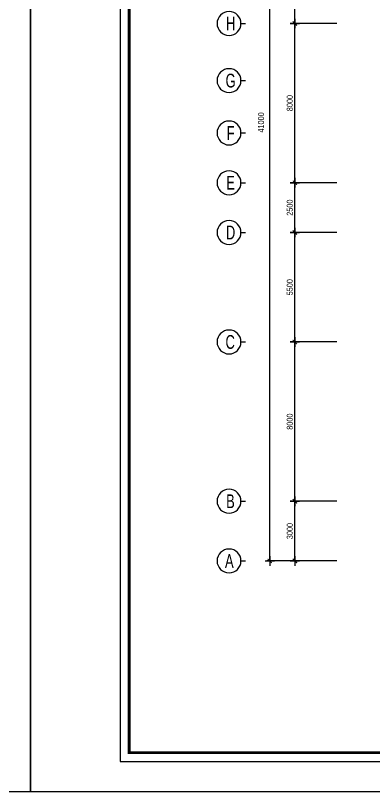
# Model space of a CAD drawing. Header units: metres. Extents: x 352651 to 1421851, y -87441 to -24441.
# Drawn here: x 1153801 to 1171776, y -87441 to -48460 of the extents above; entities that cross this region are included whole.
import ezdxf
from ezdxf.enums import TextEntityAlignment as Align

# ---------------------------------------------------------------- set-up
doc = ezdxf.new("R2010")
doc.units = ezdxf.units.M
doc.header["$LTSCALE"] = 300
doc.header["$MEASUREMENT"] = 0
doc.header["$PDMODE"] = 2
doc.linetypes.add('DASHED2', pattern=[0.375, 0.25, -0.125])
doc.layers.get('0').update_dxf_attribs({"linetype": 'CONTINUOUS'})
doc.layers.get('Defpoints').update_dxf_attribs({"linetype": 'CONTINUOUS'})
for name, color, linetype in [('0-TEXT', 7, 'CONTINUOUS'), ('0-THAY', 7, 'CONTINUOUS'), ('DIM', 1, 'CONTINUOUS'), ('HATCH', 145, 'CONTINUOUS'), ('TEXT', 4, 'CONTINUOUS'), ('THAY', 9, 'CONTINUOUS'), ('TUONG', 7, 'CONTINUOUS')]:
    doc.layers.add(name, color=color, linetype=linetype)
doc.styles.add('CHUKICHTHUOC', font='vnshx.shx', dxfattribs={"width": 0.8, "height": 300, "bigfont": '@extfont2.shx'})
doc.styles.add('CHUTENTRUC', font='VnAvantH.TTF', dxfattribs={"width": 0.8})
doc.dimstyles.new('150', dxfattribs={"dimscale": 150, "dimtxt": 2, "dimasz": 0.1, "dimexe": 1, "dimexo": 0, "dimgap": 0.7, "dimtad": 1, "dimdec": 0, "dimzin": 0, "dimdsep": 46, "dimtxsty": 'CHUKICHTHUOC', "dimblk": 'ARR', "dimcen": 0, "dimdle": 1, "dimclrd": 3, "dimclre": 3, "dimclrt": 3, "dimadec": 0, "dimazin": 0, "dimtfac": 1, "dimtdec": 0, "dimtix": 1, "dimtmove": 2, "dimatfit": 3, "dimldrblk": 'ARR', "dimfxl": 1, "dimtolj": 1, "dimtzin": 0, "dimarcsym": 0})

# ---------------------------------------------------------------- blocks, each defined once
blk = doc.blocks.new('ARR')
at = {"color": 1}
for p, q in [((-16, 0), (16, 0)), ((0, -16), (0, 16))]:
    blk.add_line(p, q, dxfattribs=at)
at = {"color": 3, "const_width": 3.6}
blk.add_lwpolyline([(-7.1, -7.1), (7.1, 7.1)], dxfattribs=at)
blk = doc.blocks.new('*D118')
at = {"layer": 'Defpoints', "color": 0, "transparency": 16777216}
for p in [(1167829, -72860), (1169930, -72860), (1169930, -75860)]:
    blk.add_point(p, dxfattribs=at)
at = {"layer": 'DIM', "color": 3, "lineweight": -2, "transparency": 16777216}
for p, q in [((1169930, -72860), (1167679, -72860)), ((1167829, -75845), (1167829, -72875)), ((1169930, -75860), (1167679, -75860))]:
    blk.add_line(p, q, dxfattribs=at)
at = {"layer": 'DIM', "color": 3, "lineweight": -2, "transparency": 16777216, "xscale": 15, "yscale": 15, "zscale": 15}
for p, rotation in [((1167829, -72860), 90), ((1167829, -75860), 270)]:
    blk.add_blockref('ARR', p, dxfattribs=dict(at, rotation=rotation))
at = {"layer": 'DIM', "color": 3, "transparency": 16777216, "insert": (1167574, -74360), "char_height": 300, "attachment_point": 5, "rotation": 90, "style": 'CHUKICHTHUOC'}
blk.add_mtext('\\A1;3000', dxfattribs=at)
blk = doc.blocks.new('*D119')
at = {"layer": 'Defpoints', "color": 0, "transparency": 16777216}
for p in [(1167829, -64860), (1169930, -64860), (1169930, -72860)]:
    blk.add_point(p, dxfattribs=at)
at = {"layer": 'DIM', "color": 3, "lineweight": -2, "transparency": 16777216}
for p, q in [((1169930, -64860), (1167679, -64860)), ((1167829, -72845), (1167829, -64875)), ((1169930, -72860), (1167679, -72860))]:
    blk.add_line(p, q, dxfattribs=at)
at = {"layer": 'DIM', "color": 3, "lineweight": -2, "transparency": 16777216, "xscale": 15, "yscale": 15, "zscale": 15}
for p, rotation in [((1167829, -64860), 90), ((1167829, -72860), 270)]:
    blk.add_blockref('ARR', p, dxfattribs=dict(at, rotation=rotation))
at = {"layer": 'DIM', "color": 3, "transparency": 16777216, "insert": (1167574, -68860), "char_height": 300, "attachment_point": 5, "rotation": 90, "style": 'CHUKICHTHUOC'}
blk.add_mtext('\\A1;8000', dxfattribs=at)
blk = doc.blocks.new('*D121')
at = {"layer": 'Defpoints', "color": 0, "transparency": 16777216}
for p in [(1166570, -34860), (1169930, -34860), (1169930, -75860)]:
    blk.add_point(p, dxfattribs=at)
at = {"layer": 'DIM', "color": 3, "lineweight": -2, "transparency": 16777216}
for p, q in [((1169930, -34860), (1166420, -34860)), ((1166570, -75845), (1166570, -34875)), ((1169930, -75860), (1166420, -75860))]:
    blk.add_line(p, q, dxfattribs=at)
at = {"layer": 'DIM', "color": 3, "lineweight": -2, "transparency": 16777216, "xscale": 15, "yscale": 15, "zscale": 15}
for p, rotation in [((1166570, -34860), 90), ((1166570, -75860), 270)]:
    blk.add_blockref('ARR', p, dxfattribs=dict(at, rotation=rotation))
at = {"layer": 'DIM', "color": 3, "transparency": 16777216, "insert": (1166132, -53832), "char_height": 300, "attachment_point": 5, "rotation": 90, "style": 'CHUKICHTHUOC'}
blk.add_mtext('\\A1;41000', dxfattribs=at)
blk = doc.blocks.new('*D132')
at = {"layer": 'Defpoints', "color": 0, "transparency": 16777216}
for p in [(1167829, -40860), (1169930, -40860), (1169930, -48860)]:
    blk.add_point(p, dxfattribs=at)
at = {"layer": 'DIM', "color": 3, "lineweight": -2, "transparency": 16777216}
for p, q in [((1169930, -40860), (1167679, -40860)), ((1167829, -48845), (1167829, -40875)), ((1169930, -48860), (1167679, -48860))]:
    blk.add_line(p, q, dxfattribs=at)
at = {"layer": 'DIM', "color": 3, "lineweight": -2, "transparency": 16777216, "xscale": 15, "yscale": 15, "zscale": 15}
for p, rotation in [((1167829, -40860), 90), ((1167829, -48860), 270)]:
    blk.add_blockref('ARR', p, dxfattribs=dict(at, rotation=rotation))
at = {"layer": 'DIM', "color": 3, "transparency": 16777216, "insert": (1167574, -44860), "char_height": 300, "attachment_point": 5, "rotation": 90, "style": 'CHUKICHTHUOC'}
blk.add_mtext('\\A1;8000', dxfattribs=at)
blk = doc.blocks.new('*D133')
at = {"layer": 'Defpoints', "color": 0, "transparency": 16777216}
for p in [(1167829, -48860), (1169680, -48860), (1169930, -56860)]:
    blk.add_point(p, dxfattribs=at)
at = {"layer": 'DIM', "color": 3, "lineweight": -2, "transparency": 16777216}
for p, q in [((1169680, -48860), (1167679, -48860)), ((1167829, -56845), (1167829, -48875)), ((1169930, -56860), (1167679, -56860))]:
    blk.add_line(p, q, dxfattribs=at)
at = {"layer": 'DIM', "color": 3, "lineweight": -2, "transparency": 16777216, "xscale": 15, "yscale": 15, "zscale": 15}
for p, rotation in [((1167829, -48860), 90), ((1167829, -56860), 270)]:
    blk.add_blockref('ARR', p, dxfattribs=dict(at, rotation=rotation))
at = {"layer": 'DIM', "color": 3, "transparency": 16777216, "insert": (1167574, -52860), "char_height": 300, "attachment_point": 5, "rotation": 90, "style": 'CHUKICHTHUOC'}
blk.add_mtext('\\A1;8000', dxfattribs=at)
blk = doc.blocks.new('*D134')
at = {"layer": 'Defpoints', "color": 0, "transparency": 16777216}
for p in [(1167829, -59360), (1169930, -59360), (1169930, -64860)]:
    blk.add_point(p, dxfattribs=at)
at = {"layer": 'DIM', "color": 3, "lineweight": -2, "transparency": 16777216}
for p, q in [((1169930, -59360), (1167679, -59360)), ((1167829, -64845), (1167829, -59375)), ((1169930, -64860), (1167679, -64860))]:
    blk.add_line(p, q, dxfattribs=at)
at = {"layer": 'DIM', "color": 3, "lineweight": -2, "transparency": 16777216, "xscale": 15, "yscale": 15, "zscale": 15}
for p, rotation in [((1167829, -59360), 90), ((1167829, -64860), 270)]:
    blk.add_blockref('ARR', p, dxfattribs=dict(at, rotation=rotation))
at = {"layer": 'DIM', "color": 3, "transparency": 16777216, "insert": (1167574, -62110), "char_height": 300, "attachment_point": 5, "rotation": 90, "style": 'CHUKICHTHUOC'}
blk.add_mtext('\\A1;5500', dxfattribs=at)
blk = doc.blocks.new('*D135')
at = {"layer": 'Defpoints', "color": 0, "transparency": 16777216}
for p in [(1167829, -56860), (1169930, -56860), (1169930, -59360)]:
    blk.add_point(p, dxfattribs=at)
at = {"layer": 'DIM', "color": 3, "lineweight": -2, "transparency": 16777216}
for p, q in [((1169930, -56860), (1167679, -56860)), ((1167829, -59345), (1167829, -56875)), ((1169930, -59360), (1167679, -59360))]:
    blk.add_line(p, q, dxfattribs=at)
at = {"layer": 'DIM', "color": 3, "lineweight": -2, "transparency": 16777216, "xscale": 15, "yscale": 15, "zscale": 15}
for p, rotation in [((1167829, -56860), 90), ((1167829, -59360), 270)]:
    blk.add_blockref('ARR', p, dxfattribs=dict(at, rotation=rotation))
at = {"layer": 'DIM', "color": 3, "transparency": 16777216, "insert": (1167574, -58110), "char_height": 300, "attachment_point": 5, "rotation": 90, "style": 'CHUKICHTHUOC'}
blk.add_mtext('\\A1;2500', dxfattribs=at)
blk = doc.blocks.new('TENTRUC')
at = {"layer": '0-THAY'}
blk.add_line((0, -1.4), (0, -0.4), dxfattribs=at)
blk.add_circle((0, -4), 2.6, dxfattribs=at)
at = {"layer": '0-TEXT', "style": 'CHUTENTRUC', "width": 0.7}
blk.add_attdef('E5', text='', height=3, dxfattribs=at).set_placement((0, -4), align=Align.MIDDLE_CENTER)

msp = doc.modelspace()

# ---------------------------------------------------------------- linework, layer by layer
for const_width in [150, 51.9]:
    msp.add_lwpolyline([(1159500.9, -85490.5), (1241700.9, -85490.5), (1241700.9, -26390.5), (1159500.9, -26390.5)], close=True, dxfattribs=dict(const_width=const_width))
at = {"layer": 'Defpoints', "linetype": 'DASHED2'}
for points in [[(1065450.9, -87440.5), (1154550.9, -87440.5), (1154550.9, -24440.5), (1065450.9, -24440.5)], [(1065450.9, -87440.5), (1154550.9, -87440.5), (1154550.9, -24440.5), (1065450.9, -24440.5)], [(1154550.9, -87440.5), (1243650.9, -87440.5), (1243650.9, -24440.5), (1154550.9, -24440.5)], [(1154550.9, -87440.5), (1243650.9, -87440.5), (1243650.9, -24440.5), (1154550.9, -24440.5)]]:
    msp.add_lwpolyline(points, close=True, dxfattribs=at)
at = {"layer": 'HATCH', "linetype": 'ByBlock'}
msp.add_lwpolyline([(1159050.9, -85940.5), (1242150.9, -85940.5), (1242150.9, -25940.5), (1159050.9, -25940.5)], close=True, dxfattribs=at)
at = {"layer": 'THAY', "linetype": 'ByBlock'}
msp.add_lwpolyline([(1159050.9, -85940.5), (1242150.9, -85940.5), (1242150.9, -25940.5), (1159050.9, -25940.5)], close=True, dxfattribs=at)
at = {"layer": 'TUONG'}
for points in [[(1065450.9, -87440.5), (1154550.9, -87440.5), (1154550.9, -24440.5), (1065450.9, -24440.5)], [(1154550.9, -87440.5), (1243650.9, -87440.5), (1243650.9, -24440.5), (1154550.9, -24440.5)]]:
    msp.add_lwpolyline(points, close=True, dxfattribs=at)

# ---------------------------------------------------------------- block references
at = {"layer": 'TEXT'}
ref = msp.add_blockref('TENTRUC', (1165446.1, -48859.6), dxfattribs=dict(at, xscale=-230.7692307692487, yscale=230.7692307692487, zscale=230.7692307692917, rotation=270))
ref.add_attrib('E5', 'h', dxfattribs={"layer": '0-TEXT', "height": 692.3, "style": 'CHUTENTRUC', "width": 0.7}).set_placement((1164601.8, -48859.6), align=Align.MIDDLE_CENTER)
ref = msp.add_blockref('TENTRUC', (1165446.1, -51729.6), dxfattribs=dict(at, xscale=-230.7692307692487, yscale=230.7692307692487, zscale=230.7692307692917, rotation=270))
ref.add_attrib('E5', 'g', dxfattribs={"layer": '0-TEXT', "height": 692.3, "style": 'CHUTENTRUC', "width": 0.7}).set_placement((1164601.8, -51729.6), align=Align.MIDDLE_CENTER)
ref = msp.add_blockref('TENTRUC', (1165446.1, -54359.6), dxfattribs=dict(at, xscale=-230.7692307692487, yscale=230.7692307692487, zscale=230.7692307692917, rotation=270))
ref.add_attrib('E5', 'f', dxfattribs={"layer": '0-TEXT', "height": 692.3, "style": 'CHUTENTRUC', "width": 0.7}).set_placement((1164601.8, -54359.6), align=Align.MIDDLE_CENTER)
ref = msp.add_blockref('TENTRUC', (1165446.1, -56859.6), dxfattribs=dict(at, xscale=-230.7692307692487, yscale=230.7692307692487, zscale=230.7692307692917, rotation=270))
ref.add_attrib('E5', 'e', dxfattribs={"layer": '0-TEXT', "height": 692.3, "style": 'CHUTENTRUC', "width": 0.7}).set_placement((1164601.8, -56859.6), align=Align.MIDDLE_CENTER)
ref = msp.add_blockref('TENTRUC', (1165446.1, -59359.6), dxfattribs=dict(at, xscale=-230.7692307692487, yscale=230.7692307692487, zscale=230.7692307692917, rotation=270))
ref.add_attrib('E5', 'd', dxfattribs={"layer": '0-TEXT', "height": 692.3, "style": 'CHUTENTRUC', "width": 0.7}).set_placement((1164601.8, -59359.6), align=Align.MIDDLE_CENTER)
ref = msp.add_blockref('TENTRUC', (1165446.1, -64859.6), dxfattribs=dict(at, xscale=-230.7692307692487, yscale=230.7692307692487, zscale=230.7692307692917, rotation=270))
ref.add_attrib('E5', 'c', dxfattribs={"layer": '0-TEXT', "height": 692.3, "style": 'CHUTENTRUC', "width": 0.7}).set_placement((1164580, -64859.6), align=Align.MIDDLE_CENTER)
ref = msp.add_blockref('TENTRUC', (1165446.1, -72859.6), dxfattribs=dict(at, xscale=-230.7692307692487, yscale=230.7692307692487, zscale=230.7692307692917, rotation=270))
ref.add_attrib('E5', 'b', dxfattribs={"layer": '0-TEXT', "height": 692.3, "style": 'CHUTENTRUC', "width": 0.7}).set_placement((1164592.9, -72859.6), align=Align.MIDDLE_CENTER)
ref = msp.add_blockref('TENTRUC', (1165446.1, -75859.6), dxfattribs=dict(at, xscale=-230.7692307692487, yscale=230.7692307692487, zscale=230.7692307692917, rotation=270))
ref.add_attrib('E5', 'a', dxfattribs={"layer": '0-TEXT', "height": 692.3, "style": 'CHUTENTRUC', "width": 0.7}).set_placement((1164537.8, -75859.6), align=Align.MIDDLE_CENTER)

# ---------------------------------------------------------------- dimensions: what is measured, and where the dimension line sits
at = {"layer": 'DIM'}
dim = msp.add_linear_dim(base=(1166569.5, -34859.6), p1=(1169929.8, -75859.6), p2=(1169929.8, -34859.6), angle=90, dimstyle='150', dxfattribs=at)
dim.commit()
dim.dimension.update_dxf_attribs({"geometry": '*D121', "text_midpoint": (1166132, -53831.9), "dimtype": 160})
for base, p1, p2, picture, middle in [((1167828.7, -40859.6), (1169929.8, -48859.6), (1169929.8, -40859.6), '*D132', (1167573.7, -44859.6)), ((1167828.7, -48859.6), (1169929.8, -56859.6), (1169679.8, -48859.6), '*D133', (1167573.7, -52859.6)), ((1167828.7, -56859.6), (1169929.8, -59359.6), (1169929.8, -56859.6), '*D135', (1167573.7, -58109.6)), ((1167828.7, -59359.6), (1169929.8, -64859.6), (1169929.8, -59359.6), '*D134', (1167573.7, -62109.6)), ((1167828.7, -64859.6), (1169929.8, -72859.6), (1169929.8, -64859.6), '*D119', (1167573.7, -68859.6)), ((1167828.7, -72859.6), (1169929.8, -75859.6), (1169929.8, -72859.6), '*D118', (1167573.7, -74359.6))]:
    dim = msp.add_linear_dim(base=base, p1=p1, p2=p2, angle=90, dimstyle='150', dxfattribs=at)
    dim.commit()
    dim.dimension.update_dxf_attribs({"geometry": picture, "text_midpoint": middle})

doc.saveas('drawing.dxf')
